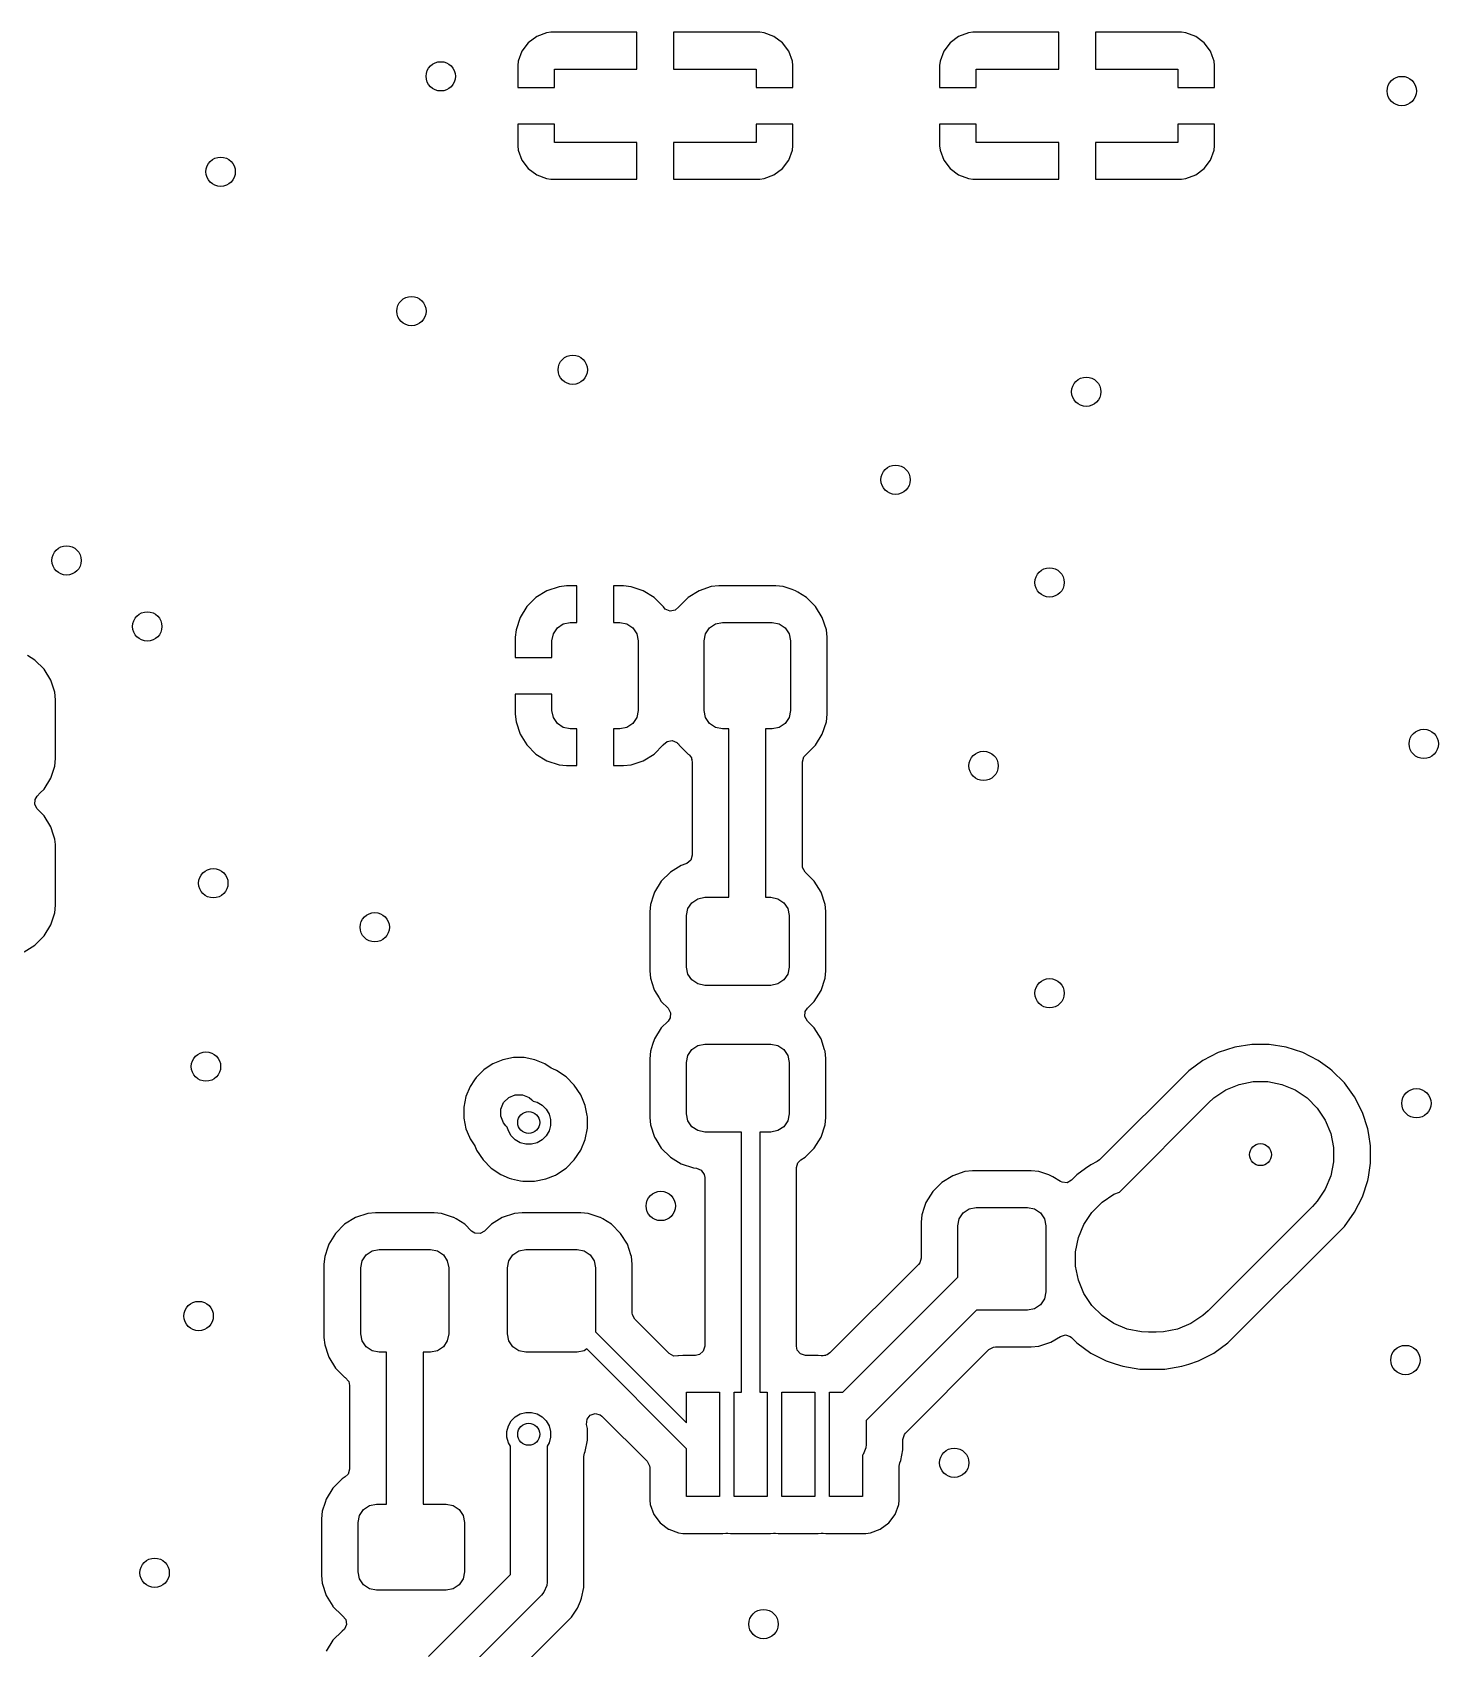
# Model space of a CAD drawing. Extents: x 2.03 to 8.88, y -5.74 to -2.97.
# Drawn here: x 5.202 to 5.955, y -4.745 to -3.878 of the extents above; entities that cross this region are included whole.
import ezdxf

# ---------------------------------------------------------------- set-up
doc = ezdxf.new("R2010")
doc.units = 0
doc.header["$MEASUREMENT"] = 0
doc.layers.add('BLACK', color=7, linetype='CONTINUOUS')

msp = doc.modelspace()

# ---------------------------------------------------------------- linework, layer by layer
at = {"layer": 'BLACK', "linetype": 'CONTINUOUS'}
for p, q in [((5.46822, -3.88358), (5.46483, -3.88811)), ((5.47275, -3.88018), (5.46822, -3.88358)), ((5.46822, -3.88358), (5.46822, -3.88358)), ((5.47806, -3.8782), (5.47275, -3.88018)), ((5.47275, -3.88018), (5.47275, -3.88018)), ((5.4804, -3.87795), (5.47806, -3.8782)), ((5.47806, -3.8782), (5.47806, -3.8782)), ((5.52657, -3.87795), (5.4804, -3.87795)), ((5.52657, -3.89764), (5.52657, -3.87795)), ((5.59243, -3.87795), (5.54626, -3.87795)), ((5.54626, -3.87795), (5.54626, -3.89764)), ((5.59478, -3.8782), (5.59243, -3.87795)), ((5.60008, -3.88018), (5.59478, -3.8782)), ((5.59478, -3.8782), (5.59478, -3.8782)), ((5.60461, -3.88358), (5.60008, -3.88018)), ((5.60008, -3.88018), (5.60008, -3.88018)), ((5.60801, -3.88811), (5.60461, -3.88358)), ((5.60461, -3.88358), (5.60461, -3.88358)), ((5.6946, -3.88358), (5.69121, -3.88811)), ((5.69913, -3.88018), (5.6946, -3.88358)), ((5.6946, -3.88358), (5.6946, -3.88358)), ((5.70443, -3.8782), (5.69913, -3.88018)), ((5.69913, -3.88018), (5.69913, -3.88018)), ((5.70678, -3.87795), (5.70443, -3.8782)), ((5.70443, -3.8782), (5.70443, -3.8782)), ((5.75295, -3.87795), (5.70678, -3.87795)), ((5.75295, -3.89764), (5.75295, -3.87795)), ((5.81881, -3.87795), (5.77264, -3.87795)), ((5.77264, -3.87795), (5.77264, -3.89764)), ((5.82116, -3.8782), (5.81881, -3.87795)), ((5.82646, -3.88018), (5.82116, -3.8782)), ((5.82116, -3.8782), (5.82116, -3.8782)), ((5.83099, -3.88358), (5.82646, -3.88018)), ((5.82646, -3.88018), (5.82646, -3.88018)), ((5.83438, -3.88811), (5.83099, -3.88358)), ((5.83099, -3.88358), (5.83099, -3.88358)), ((5.46285, -3.89341), (5.4626, -3.89575)), ((5.46483, -3.88811), (5.46285, -3.89341)), ((5.46285, -3.89341), (5.46285, -3.89341)), ((5.46483, -3.88811), (5.46483, -3.88811)), ((5.60998, -3.89341), (5.60801, -3.88811)), ((5.60801, -3.88811), (5.60801, -3.88811)), ((5.61024, -3.89575), (5.60998, -3.89341)), ((5.60998, -3.89341), (5.60998, -3.89341)), ((5.68923, -3.89341), (5.68898, -3.89575)), ((5.69121, -3.88811), (5.68923, -3.89341)), ((5.68923, -3.89341), (5.68923, -3.89341)), ((5.69121, -3.88811), (5.69121, -3.88811)), ((5.83533, -3.89065), (5.83438, -3.88811)), ((5.83438, -3.88811), (5.83438, -3.88811)), ((5.83636, -3.89341), (5.83533, -3.89065)), ((5.83661, -3.89575), (5.83636, -3.89341)), ((5.83636, -3.89341), (5.83636, -3.89341)), ((5.4626, -3.89575), (5.4626, -3.90748)), ((5.48228, -3.90748), (5.48228, -3.89764)), ((5.48228, -3.89764), (5.52657, -3.89764)), ((5.54626, -3.89764), (5.59055, -3.89764)), ((5.59055, -3.89764), (5.59055, -3.90748)), ((5.61024, -3.90748), (5.61024, -3.89575)), ((5.61024, -3.89575), (5.61024, -3.89575)), ((5.68898, -3.89575), (5.68898, -3.90748)), ((5.70866, -3.90748), (5.70866, -3.89764)), ((5.70866, -3.89764), (5.75295, -3.89764)), ((5.77264, -3.89764), (5.81693, -3.89764)), ((5.81693, -3.89764), (5.81693, -3.90748)), ((5.83661, -3.90748), (5.83661, -3.89575)), ((5.83661, -3.89575), (5.83661, -3.89575)), ((5.4626, -3.90748), (5.48228, -3.90748)), ((5.59055, -3.90748), (5.61024, -3.90748)), ((5.68898, -3.90748), (5.70866, -3.90748)), ((5.81693, -3.90748), (5.83661, -3.90748)), ((5.48228, -3.92717), (5.4626, -3.92717)), ((5.4626, -3.92717), (5.4626, -3.93889)), ((5.48228, -3.93701), (5.48228, -3.92717)), ((5.61024, -3.92717), (5.59055, -3.92717)), ((5.59055, -3.92717), (5.59055, -3.93701)), ((5.61024, -3.93889), (5.61024, -3.92717)), ((5.70866, -3.92717), (5.68898, -3.92717)), ((5.68898, -3.92717), (5.68898, -3.93889)), ((5.70866, -3.93701), (5.70866, -3.92717)), ((5.83661, -3.92717), (5.81693, -3.92717)), ((5.81693, -3.92717), (5.81693, -3.93701)), ((5.83661, -3.93889), (5.83661, -3.92717)), ((5.52657, -3.93701), (5.48228, -3.93701)), ((5.52657, -3.95669), (5.52657, -3.93701)), ((5.59055, -3.93701), (5.54626, -3.93701)), ((5.54626, -3.93701), (5.54626, -3.95669)), ((5.75295, -3.93701), (5.70866, -3.93701)), ((5.75295, -3.95669), (5.75295, -3.93701)), ((5.81693, -3.93701), (5.77264, -3.93701)), ((5.77264, -3.93701), (5.77264, -3.95669)), ((5.4626, -3.93889), (5.46285, -3.94124)), ((5.46285, -3.94124), (5.46285, -3.94124)), ((5.46285, -3.94124), (5.46483, -3.94654)), ((5.46483, -3.94654), (5.46483, -3.94654)), ((5.46483, -3.94654), (5.46822, -3.95107)), ((5.60461, -3.95107), (5.60801, -3.94654)), ((5.60801, -3.94654), (5.60998, -3.94124)), ((5.60801, -3.94654), (5.60801, -3.94654)), ((5.60998, -3.94124), (5.61024, -3.93889)), ((5.60998, -3.94124), (5.60998, -3.94124)), ((5.61024, -3.93889), (5.61024, -3.93889)), ((5.68898, -3.93889), (5.68923, -3.94124)), ((5.68923, -3.94124), (5.68923, -3.94124)), ((5.68923, -3.94124), (5.69121, -3.94654)), ((5.69121, -3.94654), (5.69121, -3.94654)), ((5.69121, -3.94654), (5.6946, -3.95107)), ((5.83099, -3.95107), (5.83438, -3.94654)), ((5.83438, -3.94654), (5.83636, -3.94124)), ((5.83438, -3.94654), (5.83438, -3.94654)), ((5.83636, -3.94124), (5.83661, -3.93889)), ((5.83636, -3.94124), (5.83636, -3.94124)), ((5.83661, -3.93889), (5.83661, -3.93889)), ((5.46822, -3.95107), (5.46822, -3.95107)), ((5.46822, -3.95107), (5.47275, -3.95446)), ((5.47275, -3.95446), (5.47275, -3.95446)), ((5.47275, -3.95446), (5.47806, -3.95644)), ((5.59478, -3.95644), (5.60008, -3.95446)), ((5.60008, -3.95446), (5.60461, -3.95107)), ((5.60008, -3.95446), (5.60008, -3.95446)), ((5.60461, -3.95107), (5.60461, -3.95107)), ((5.6946, -3.95107), (5.6946, -3.95107)), ((5.6946, -3.95107), (5.69913, -3.95446)), ((5.69913, -3.95446), (5.69913, -3.95446)), ((5.69913, -3.95446), (5.70443, -3.95644)), ((5.82116, -3.95644), (5.82646, -3.95446)), ((5.82646, -3.95446), (5.83099, -3.95107)), ((5.82646, -3.95446), (5.82646, -3.95446)), ((5.83099, -3.95107), (5.83099, -3.95107)), ((5.47806, -3.95644), (5.47806, -3.95644)), ((5.47806, -3.95644), (5.4804, -3.95669)), ((5.4804, -3.95669), (5.4804, -3.95669)), ((5.4804, -3.95669), (5.52657, -3.95669)), ((5.54626, -3.95669), (5.59243, -3.95669)), ((5.59243, -3.95669), (5.59478, -3.95644)), ((5.59243, -3.95669), (5.59243, -3.95669)), ((5.59478, -3.95644), (5.59478, -3.95644)), ((5.70443, -3.95644), (5.70443, -3.95644)), ((5.70443, -3.95644), (5.70678, -3.95669)), ((5.70678, -3.95669), (5.70678, -3.95669)), ((5.70678, -3.95669), (5.75295, -3.95669)), ((5.77264, -3.95669), (5.81881, -3.95669)), ((5.81881, -3.95669), (5.82116, -3.95644)), ((5.81881, -3.95669), (5.81881, -3.95669)), ((5.82116, -3.95644), (5.82116, -3.95644)), ((5.47237, -4.18129), (5.46749, -4.18617)), ((5.47824, -4.17766), (5.47237, -4.18129)), ((5.4848, -4.17549), (5.47824, -4.17766)), ((5.47824, -4.17766), (5.47824, -4.17766)), ((5.48884, -4.17508), (5.4848, -4.17549)), ((5.49425, -4.17508), (5.48884, -4.17508)), ((5.48884, -4.17508), (5.48884, -4.17508)), ((5.49425, -4.19476), (5.49425, -4.17508)), ((5.51935, -4.17508), (5.51394, -4.17508)), ((5.51394, -4.17508), (5.51394, -4.19476)), ((5.52339, -4.17549), (5.51935, -4.17508)), ((5.52995, -4.17766), (5.52339, -4.17549)), ((5.52339, -4.17549), (5.52339, -4.17549)), ((5.53582, -4.18129), (5.52995, -4.17766)), ((5.52995, -4.17766), (5.52995, -4.17766)), ((5.5407, -4.18617), (5.53582, -4.18129)), ((5.55405, -4.18127), (5.54916, -4.18616)), ((5.55993, -4.17765), (5.55405, -4.18127)), ((5.56648, -4.17547), (5.55993, -4.17765)), ((5.55993, -4.17765), (5.55993, -4.17765)), ((5.57053, -4.17506), (5.56648, -4.17547)), ((5.56648, -4.17547), (5.56648, -4.17547)), ((5.60104, -4.17506), (5.57053, -4.17506)), ((5.57053, -4.17506), (5.57053, -4.17506)), ((5.60509, -4.17547), (5.60104, -4.17506)), ((5.60983, -4.17704), (5.60509, -4.17547)), ((5.60509, -4.17547), (5.60509, -4.17547)), ((5.61165, -4.17765), (5.60983, -4.17704)), ((5.61294, -4.17844), (5.61165, -4.17765)), ((5.61165, -4.17765), (5.61165, -4.17765)), ((5.61753, -4.18127), (5.61294, -4.17844)), ((5.62241, -4.18616), (5.61753, -4.18127)), ((5.46749, -4.18617), (5.46386, -4.19204)), ((5.54077, -4.18629), (5.5407, -4.18617)), ((5.5407, -4.18617), (5.5407, -4.18617)), ((5.5418, -4.18747), (5.54077, -4.18629)), ((5.54432, -4.18857), (5.5418, -4.18747)), ((5.54704, -4.18813), (5.54432, -4.18857)), ((5.54898, -4.18638), (5.54704, -4.18813)), ((5.54899, -4.18638), (5.54898, -4.18638)), ((5.54901, -4.18636), (5.54899, -4.18638)), ((5.54908, -4.18629), (5.54901, -4.18636)), ((5.54916, -4.18616), (5.54908, -4.18629)), ((5.54916, -4.18616), (5.54916, -4.18616)), ((5.62604, -4.19203), (5.62241, -4.18616)), ((5.46169, -4.19859), (5.46128, -4.20264)), ((5.46386, -4.19204), (5.46169, -4.19859)), ((5.46169, -4.19859), (5.46169, -4.19859)), ((5.46386, -4.19204), (5.46386, -4.19204)), ((5.48171, -4.20084), (5.48385, -4.19765)), ((5.48385, -4.19765), (5.48704, -4.19551)), ((5.48704, -4.19551), (5.49081, -4.19476)), ((5.49081, -4.19476), (5.49425, -4.19476)), ((5.51394, -4.19476), (5.51738, -4.19476)), ((5.51738, -4.19476), (5.52115, -4.19551)), ((5.52115, -4.19551), (5.52434, -4.19765)), ((5.52434, -4.19765), (5.52648, -4.20084)), ((5.56341, -4.20084), (5.56554, -4.19765)), ((5.56554, -4.19765), (5.56873, -4.19551)), ((5.56873, -4.19551), (5.5725, -4.19476)), ((5.5725, -4.19476), (5.59907, -4.19476)), ((5.59907, -4.19476), (5.60284, -4.19551)), ((5.60284, -4.19551), (5.60603, -4.19765)), ((5.60603, -4.19765), (5.60817, -4.20084)), ((5.62821, -4.19859), (5.62604, -4.19203)), ((5.62862, -4.20264), (5.62821, -4.19859)), ((5.46128, -4.20264), (5.46128, -4.21346)), ((5.48096, -4.20461), (5.48171, -4.20084)), ((5.48096, -4.21346), (5.48096, -4.20461)), ((5.52648, -4.20084), (5.52722, -4.20461)), ((5.52722, -4.20461), (5.52722, -4.24201)), ((5.56266, -4.20461), (5.56341, -4.20084)), ((5.56266, -4.24201), (5.56266, -4.20461)), ((5.60817, -4.20084), (5.60892, -4.20461)), ((5.60892, -4.20461), (5.60892, -4.24201)), ((5.62862, -4.24398), (5.62862, -4.20264)), ((5.20349, -4.21485), (5.19952, -4.21241)), ((5.20837, -4.21974), (5.20349, -4.21485)), ((5.46128, -4.21346), (5.48096, -4.21346)), ((5.212, -4.22562), (5.20837, -4.21974)), ((5.21417, -4.23217), (5.212, -4.22562)), ((5.21459, -4.23622), (5.21417, -4.23217)), ((5.48096, -4.23315), (5.46128, -4.23315)), ((5.46128, -4.23315), (5.46128, -4.24398)), ((5.48096, -4.24201), (5.48096, -4.23315)), ((5.21459, -4.24398), (5.21459, -4.23622)), ((5.48171, -4.24577), (5.48096, -4.24201)), ((5.52722, -4.24201), (5.52648, -4.24577)), ((5.56341, -4.24577), (5.56266, -4.24201)), ((5.60892, -4.24201), (5.60817, -4.24577)), ((5.21459, -4.26772), (5.21459, -4.24398)), ((5.46128, -4.24398), (5.46169, -4.24802)), ((5.46169, -4.24802), (5.46386, -4.25457)), ((5.48385, -4.24897), (5.48171, -4.24577)), ((5.48704, -4.2511), (5.48385, -4.24897)), ((5.52434, -4.24897), (5.52115, -4.2511)), ((5.52648, -4.24577), (5.52434, -4.24897)), ((5.56554, -4.24897), (5.56341, -4.24577)), ((5.56873, -4.2511), (5.56554, -4.24897)), ((5.60603, -4.24897), (5.60284, -4.2511)), ((5.60817, -4.24577), (5.60603, -4.24897)), ((5.62604, -4.25458), (5.62821, -4.24802)), ((5.62821, -4.24802), (5.62862, -4.24398)), ((5.46386, -4.25457), (5.46386, -4.25457)), ((5.46386, -4.25457), (5.46749, -4.26045)), ((5.49081, -4.25185), (5.48704, -4.2511)), ((5.49425, -4.25185), (5.49081, -4.25185)), ((5.49425, -4.27154), (5.49425, -4.25185)), ((5.51738, -4.25185), (5.51394, -4.25185)), ((5.51394, -4.25185), (5.51394, -4.27154)), ((5.52115, -4.2511), (5.51738, -4.25185)), ((5.54088, -4.26023), (5.54282, -4.25849)), ((5.54282, -4.25849), (5.54553, -4.25805)), ((5.54553, -4.25805), (5.54806, -4.25914)), ((5.54806, -4.25914), (5.54841, -4.25947)), ((5.54841, -4.25947), (5.54879, -4.25986)), ((5.5725, -4.25185), (5.56873, -4.2511)), ((5.57594, -4.25185), (5.5725, -4.25185)), ((5.57594, -4.3422), (5.57594, -4.25185)), ((5.59907, -4.25185), (5.59563, -4.25185)), ((5.59563, -4.25185), (5.59563, -4.3422)), ((5.60284, -4.2511), (5.59907, -4.25185)), ((5.62241, -4.26046), (5.62604, -4.25458)), ((5.21417, -4.27176), (5.21459, -4.26772)), ((5.46749, -4.26045), (5.47237, -4.26533)), ((5.47237, -4.26533), (5.47824, -4.26895)), ((5.52995, -4.26895), (5.53582, -4.26533)), ((5.53582, -4.26533), (5.5407, -4.26045)), ((5.5407, -4.26045), (5.54077, -4.26033)), ((5.54077, -4.26033), (5.54085, -4.26026)), ((5.54085, -4.26026), (5.54088, -4.26022)), ((5.54088, -4.26022), (5.54088, -4.26023)), ((5.54879, -4.25986), (5.54916, -4.26046)), ((5.54916, -4.26046), (5.55405, -4.26534)), ((5.55405, -4.26534), (5.55442, -4.26557)), ((5.55442, -4.26557), (5.55484, -4.26599)), ((5.55484, -4.26599), (5.55522, -4.26671)), ((5.55522, -4.26671), (5.55576, -4.26731)), ((5.55576, -4.26731), (5.55592, -4.26802)), ((5.55592, -4.26802), (5.55614, -4.26842)), ((5.61533, -4.26942), (5.61611, -4.26678)), ((5.61611, -4.26678), (5.61734, -4.26557)), ((5.6173, -4.26552), (5.61753, -4.26534)), ((5.61734, -4.26557), (5.6173, -4.26552)), ((5.61753, -4.26534), (5.62241, -4.26046)), ((5.61753, -4.26534), (5.61753, -4.26534)), ((5.61753, -4.26534), (5.61753, -4.26534)), ((5.212, -4.27832), (5.21417, -4.27176)), ((5.47824, -4.26895), (5.47824, -4.26895)), ((5.47824, -4.26895), (5.4848, -4.27112)), ((5.4848, -4.27112), (5.4848, -4.27112)), ((5.4848, -4.27112), (5.48884, -4.27154)), ((5.48884, -4.27154), (5.49425, -4.27154)), ((5.49425, -4.27154), (5.49425, -4.27154)), ((5.51394, -4.27154), (5.51935, -4.27154)), ((5.51935, -4.27154), (5.52339, -4.27112)), ((5.51935, -4.27154), (5.51935, -4.27154)), ((5.52339, -4.27112), (5.52995, -4.26895)), ((5.52995, -4.26895), (5.52995, -4.26895)), ((5.55614, -4.26842), (5.5561, -4.26882)), ((5.5561, -4.26882), (5.55624, -4.26942)), ((5.55624, -4.26942), (5.55624, -4.31962)), ((5.61533, -4.32519), (5.61533, -4.26942)), ((5.20637, -4.2862), (5.20837, -4.2842)), ((5.20837, -4.2842), (5.212, -4.27832)), ((5.20337, -4.29238), (5.20356, -4.28963)), ((5.20469, -4.29479), (5.20337, -4.29238)), ((5.20356, -4.28963), (5.20469, -4.28789)), ((5.20469, -4.28789), (5.20637, -4.2862)), ((5.20837, -4.29848), (5.20469, -4.29479)), ((5.212, -4.30436), (5.20837, -4.29848)), ((5.2135, -4.30889), (5.212, -4.30436)), ((5.21417, -4.31091), (5.2135, -4.30889)), ((5.21447, -4.31381), (5.21417, -4.31091)), ((5.21417, -4.31091), (5.21417, -4.31091)), ((5.21459, -4.31496), (5.21447, -4.31381)), ((5.21459, -4.34646), (5.21459, -4.31496)), ((5.55624, -4.31962), (5.55547, -4.32226)), ((5.5445, -4.32871), (5.53962, -4.3336)), ((5.55038, -4.32509), (5.5445, -4.32871)), ((5.55289, -4.32425), (5.55038, -4.32509)), ((5.55038, -4.32509), (5.55038, -4.32509)), ((5.55339, -4.32406), (5.55289, -4.32425)), ((5.55547, -4.32226), (5.55339, -4.32406)), ((5.61545, -4.32623), (5.61533, -4.32519)), ((5.61676, -4.32864), (5.61545, -4.32623)), ((5.61684, -4.32871), (5.61676, -4.32864)), ((5.62172, -4.3336), (5.61684, -4.32871)), ((5.53962, -4.3336), (5.53599, -4.33947)), ((5.62535, -4.33948), (5.62172, -4.3336)), ((5.53382, -4.34603), (5.53341, -4.35008)), ((5.53545, -4.34112), (5.53382, -4.34603)), ((5.53382, -4.34603), (5.53382, -4.34603)), ((5.53382, -4.34603), (5.53382, -4.34603)), ((5.53599, -4.33948), (5.53545, -4.34112)), ((5.53599, -4.33947), (5.53599, -4.33948)), ((5.55386, -4.34828), (5.55599, -4.34509)), ((5.55599, -4.34509), (5.55919, -4.34295)), ((5.55919, -4.34295), (5.56295, -4.3422)), ((5.56295, -4.3422), (5.57594, -4.3422)), ((5.59563, -4.3422), (5.59839, -4.3422)), ((5.59839, -4.3422), (5.60215, -4.34295)), ((5.60215, -4.34295), (5.60535, -4.34509)), ((5.60535, -4.34509), (5.60748, -4.34828)), ((5.62752, -4.34603), (5.62535, -4.33948)), ((5.62768, -4.34759), (5.62752, -4.34603)), ((5.62752, -4.34603), (5.62752, -4.34603)), ((5.212, -4.35706), (5.21417, -4.3505)), ((5.21417, -4.3505), (5.21459, -4.34646)), ((5.53341, -4.35008), (5.53341, -4.38157)), ((5.55311, -4.35205), (5.55386, -4.34828)), ((5.55311, -4.37961), (5.55311, -4.35205)), ((5.60748, -4.34828), (5.60823, -4.35205)), ((5.60823, -4.35205), (5.60823, -4.37961)), ((5.62793, -4.35008), (5.62768, -4.34759)), ((5.62793, -4.38158), (5.62793, -4.35008)), ((5.20349, -4.36782), (5.20837, -4.36294)), ((5.20837, -4.36294), (5.212, -4.35706)), ((5.19761, -4.37145), (5.20349, -4.36782)), ((5.55386, -4.38337), (5.55311, -4.37961)), ((5.60823, -4.37961), (5.60748, -4.38337)), ((5.53341, -4.38157), (5.53341, -4.38158)), ((5.53341, -4.38158), (5.53382, -4.38562)), ((5.53382, -4.38562), (5.53382, -4.38562)), ((5.53382, -4.38562), (5.53568, -4.39124)), ((5.55599, -4.38657), (5.55386, -4.38337)), ((5.55919, -4.3887), (5.55599, -4.38657)), ((5.56295, -4.38945), (5.55919, -4.3887)), ((5.59839, -4.38945), (5.56295, -4.38945)), ((5.60215, -4.3887), (5.59839, -4.38945)), ((5.60535, -4.38657), (5.60215, -4.3887)), ((5.60748, -4.38337), (5.60535, -4.38657)), ((5.62535, -4.39218), (5.62752, -4.38562)), ((5.62752, -4.38562), (5.62793, -4.38158)), ((5.53568, -4.39124), (5.53599, -4.39218)), ((5.53599, -4.39218), (5.53845, -4.39617)), ((5.53845, -4.39617), (5.53962, -4.39806)), ((5.53962, -4.39806), (5.54331, -4.40174)), ((5.61964, -4.40014), (5.62172, -4.39806)), ((5.62172, -4.39806), (5.62535, -4.39218)), ((5.54331, -4.40174), (5.54462, -4.40416)), ((5.54443, -4.4069), (5.54331, -4.40865)), ((5.54462, -4.40416), (5.54443, -4.4069)), ((5.61672, -4.40623), (5.61691, -4.40349)), ((5.61803, -4.40865), (5.61672, -4.40623)), ((5.61691, -4.40349), (5.61803, -4.40174)), ((5.61803, -4.40174), (5.61964, -4.40014)), ((5.53962, -4.41234), (5.53599, -4.41822)), ((5.54331, -4.40865), (5.53962, -4.41234)), ((5.62172, -4.41234), (5.61803, -4.40865)), ((5.62535, -4.41822), (5.62172, -4.41234)), ((5.53499, -4.42124), (5.53382, -4.42477)), ((5.53599, -4.41822), (5.53499, -4.42124)), ((5.53599, -4.41822), (5.53599, -4.41822)), ((5.55386, -4.42702), (5.55599, -4.42383)), ((5.55599, -4.42383), (5.55919, -4.42169)), ((5.55919, -4.42169), (5.56295, -4.42094)), ((5.56295, -4.42094), (5.59839, -4.42094)), ((5.59839, -4.42094), (5.60215, -4.42169)), ((5.60215, -4.42169), (5.60535, -4.42383)), ((5.60535, -4.42383), (5.60748, -4.42702)), ((5.6273, -4.4241), (5.62535, -4.41822)), ((5.62752, -4.42477), (5.6273, -4.4241)), ((5.84739, -4.42269), (5.83854, -4.42557)), ((5.85657, -4.42124), (5.84739, -4.42269)), ((5.86587, -4.42124), (5.85657, -4.42124)), ((5.85657, -4.42124), (5.85657, -4.42124)), ((5.87505, -4.42269), (5.86587, -4.42124)), ((5.86587, -4.42124), (5.86587, -4.42124)), ((5.8839, -4.42557), (5.87505, -4.42269)), ((5.87505, -4.42269), (5.87505, -4.42269)), ((5.87505, -4.42269), (5.87505, -4.42269)), ((5.44921, -4.43163), (5.44677, -4.43326)), ((5.45459, -4.4294), (5.44921, -4.43163)), ((5.44921, -4.43163), (5.44921, -4.43163)), ((5.4603, -4.42827), (5.45459, -4.4294)), ((5.45459, -4.4294), (5.45459, -4.4294)), ((5.46612, -4.42827), (5.4603, -4.42827)), ((5.4603, -4.42827), (5.4603, -4.42827)), ((5.47183, -4.4294), (5.46612, -4.42827)), ((5.46612, -4.42827), (5.46612, -4.42827)), ((5.4772, -4.43163), (5.47183, -4.4294)), ((5.47183, -4.4294), (5.47183, -4.4294)), ((5.48054, -4.43386), (5.4772, -4.43163)), ((5.4772, -4.43163), (5.4772, -4.43163)), ((5.4772, -4.43163), (5.4772, -4.43163)), ((5.53382, -4.42477), (5.53341, -4.42882)), ((5.53341, -4.42882), (5.53341, -4.46031)), ((5.53382, -4.42477), (5.53382, -4.42477)), ((5.53382, -4.42477), (5.53382, -4.42477)), ((5.55311, -4.43079), (5.55386, -4.42702)), ((5.55311, -4.45835), (5.55311, -4.43079)), ((5.60748, -4.42702), (5.60823, -4.43079)), ((5.60823, -4.43079), (5.60823, -4.45835)), ((5.62792, -4.42872), (5.62752, -4.42477)), ((5.62752, -4.42477), (5.62752, -4.42477)), ((5.62793, -4.42882), (5.62792, -4.42872)), ((5.62793, -4.46032), (5.62793, -4.42882)), ((5.83026, -4.42979), (5.82274, -4.43525)), ((5.83854, -4.42557), (5.83026, -4.42979)), ((5.89218, -4.42979), (5.8839, -4.42557)), ((5.89843, -4.43433), (5.89218, -4.42979)), ((5.43946, -4.44018), (5.43702, -4.44382)), ((5.44026, -4.43898), (5.43946, -4.44018)), ((5.44437, -4.43486), (5.44026, -4.43898)), ((5.44026, -4.43898), (5.44026, -4.43898)), ((5.44026, -4.43898), (5.44026, -4.43898)), ((5.44026, -4.43898), (5.44026, -4.43898)), ((5.44677, -4.43326), (5.44437, -4.43486)), ((5.44437, -4.43486), (5.44437, -4.43486)), ((5.44437, -4.43486), (5.44437, -4.43486)), ((5.44437, -4.43486), (5.44437, -4.43486)), ((5.48138, -4.43431), (5.48054, -4.43386)), ((5.48339, -4.43514), (5.48138, -4.43431)), ((5.48855, -4.43859), (5.48339, -4.43514)), ((5.48339, -4.43514), (5.48339, -4.43514)), ((5.49294, -4.44298), (5.48855, -4.43859)), ((5.48855, -4.43859), (5.48855, -4.43859)), ((5.82274, -4.43526), (5.77488, -4.48311)), ((5.82274, -4.43525), (5.82274, -4.43526)), ((5.84979, -4.44264), (5.85736, -4.44113)), ((5.85736, -4.44113), (5.86508, -4.44113)), ((5.86508, -4.44113), (5.87265, -4.44264)), ((5.89971, -4.43526), (5.89843, -4.43433)), ((5.90628, -4.44183), (5.89971, -4.43526)), ((5.4348, -4.4492), (5.43366, -4.4549)), ((5.43702, -4.44382), (5.4348, -4.4492)), ((5.4348, -4.4492), (5.4348, -4.4492)), ((5.43702, -4.44382), (5.43702, -4.44382)), ((5.45502, -4.45235), (5.45774, -4.44963)), ((5.45774, -4.44963), (5.46129, -4.44816)), ((5.46129, -4.44816), (5.46513, -4.44816)), ((5.46513, -4.44816), (5.46868, -4.44963)), ((5.46868, -4.44963), (5.47017, -4.45086)), ((5.49639, -4.44814), (5.49294, -4.44298)), ((5.49294, -4.44298), (5.49294, -4.44298)), ((5.49771, -4.45131), (5.49639, -4.44814)), ((5.49639, -4.44814), (5.49639, -4.44814)), ((5.83338, -4.45248), (5.83624, -4.44988)), ((5.83624, -4.44988), (5.84266, -4.44559)), ((5.84266, -4.44559), (5.84979, -4.44264)), ((5.87265, -4.44264), (5.87978, -4.44559)), ((5.87978, -4.44559), (5.8862, -4.44988)), ((5.8862, -4.44988), (5.89165, -4.45534)), ((5.91175, -4.44935), (5.90628, -4.44183)), ((5.91597, -4.45764), (5.91175, -4.44935)), ((5.43366, -4.4549), (5.43366, -4.4549)), ((5.43366, -4.4549), (5.43366, -4.46073)), ((5.45356, -4.45589), (5.45502, -4.45235)), ((5.45356, -4.45974), (5.45356, -4.45589)), ((5.47017, -4.45086), (5.47092, -4.45161)), ((5.47092, -4.45161), (5.47298, -4.45216)), ((5.47298, -4.45216), (5.47565, -4.4537)), ((5.47565, -4.4537), (5.47783, -4.45588)), ((5.47783, -4.45588), (5.47938, -4.45855)), ((5.47938, -4.45855), (5.48017, -4.46153)), ((5.49877, -4.45388), (5.49771, -4.45131)), ((5.49986, -4.45935), (5.49877, -4.45388)), ((5.55386, -4.46211), (5.55311, -4.45835)), ((5.60823, -4.45835), (5.60748, -4.46211)), ((5.78548, -4.50038), (5.83338, -4.45248)), ((5.89165, -4.45534), (5.89594, -4.46176)), ((5.91884, -4.46648), (5.91597, -4.45764)), ((5.43366, -4.46073), (5.43366, -4.46073)), ((5.43366, -4.46073), (5.43366, -4.46073)), ((5.43366, -4.46073), (5.4348, -4.46643)), ((5.4348, -4.46643), (5.4348, -4.46643)), ((5.4348, -4.46643), (5.43665, -4.47092)), ((5.45502, -4.46328), (5.45356, -4.45974)), ((5.45625, -4.46477), (5.45502, -4.46328)), ((5.457, -4.46552), (5.45625, -4.46477)), ((5.45755, -4.46759), (5.457, -4.46552)), ((5.45909, -4.47026), (5.45755, -4.46759)), ((5.47938, -4.46759), (5.47783, -4.47026)), ((5.48017, -4.46461), (5.47938, -4.46759)), ((5.48017, -4.46153), (5.48017, -4.46461)), ((5.49877, -4.47226), (5.49998, -4.46617)), ((5.49998, -4.45997), (5.49986, -4.45935)), ((5.49998, -4.46617), (5.49998, -4.45997)), ((5.49998, -4.45997), (5.49998, -4.45997)), ((5.49998, -4.45997), (5.49998, -4.45997)), ((5.53341, -4.46031), (5.53341, -4.46032)), ((5.53341, -4.46032), (5.53382, -4.46436)), ((5.53382, -4.46436), (5.53382, -4.46436)), ((5.53382, -4.46436), (5.53599, -4.47092)), ((5.55599, -4.46531), (5.55386, -4.46211)), ((5.55919, -4.46744), (5.55599, -4.46531)), ((5.56295, -4.46819), (5.55919, -4.46744)), ((5.60215, -4.46744), (5.59839, -4.46819)), ((5.60535, -4.46531), (5.60215, -4.46744)), ((5.60748, -4.46211), (5.60535, -4.46531)), ((5.62535, -4.47092), (5.62752, -4.46436)), ((5.62752, -4.46436), (5.62793, -4.46032)), ((5.89594, -4.46176), (5.8989, -4.46889)), ((5.91933, -4.46954), (5.91884, -4.46648)), ((5.43665, -4.47092), (5.43702, -4.47181)), ((5.43702, -4.47181), (5.43925, -4.47514)), ((5.43925, -4.47514), (5.4397, -4.47599)), ((5.4397, -4.47599), (5.44054, -4.478)), ((5.46127, -4.47244), (5.45909, -4.47026)), ((5.46394, -4.47398), (5.46127, -4.47244)), ((5.46692, -4.47478), (5.46394, -4.47398)), ((5.47001, -4.47478), (5.46692, -4.47478)), ((5.47298, -4.47398), (5.47001, -4.47478)), ((5.47565, -4.47244), (5.47298, -4.47398)), ((5.47783, -4.47026), (5.47565, -4.47244)), ((5.49639, -4.478), (5.49877, -4.47226)), ((5.53599, -4.47092), (5.53599, -4.47092)), ((5.53599, -4.47092), (5.53665, -4.47198)), ((5.53665, -4.47198), (5.53962, -4.4768)), ((5.58264, -4.46819), (5.56295, -4.46819)), ((5.58264, -4.60778), (5.58264, -4.46819)), ((5.59839, -4.46819), (5.59248, -4.46819)), ((5.59248, -4.46819), (5.59248, -4.60778)), ((5.62172, -4.4768), (5.62535, -4.47092)), ((5.8989, -4.46889), (5.9004, -4.47646)), ((5.9203, -4.47567), (5.91933, -4.46954)), ((5.9203, -4.48496), (5.9203, -4.47567)), ((5.44054, -4.478), (5.44054, -4.478)), ((5.44054, -4.478), (5.44398, -4.48316)), ((5.44398, -4.48316), (5.44398, -4.48316)), ((5.44398, -4.48316), (5.44837, -4.48755)), ((5.48855, -4.48755), (5.49294, -4.48316)), ((5.49294, -4.48316), (5.49639, -4.478)), ((5.53962, -4.4768), (5.5445, -4.48168)), ((5.5445, -4.48168), (5.55038, -4.48531)), ((5.61219, -4.48728), (5.61296, -4.48464)), ((5.61296, -4.48464), (5.6145, -4.48312)), ((5.6145, -4.48312), (5.61684, -4.48168)), ((5.61684, -4.48168), (5.62172, -4.4768)), ((5.77364, -4.48401), (5.77018, -4.48577)), ((5.77488, -4.48311), (5.77364, -4.48401)), ((5.9004, -4.48417), (5.8989, -4.49174)), ((5.9004, -4.47646), (5.9004, -4.48417)), ((5.91911, -4.49242), (5.9203, -4.48496)), ((5.44837, -4.48755), (5.44837, -4.48755)), ((5.44837, -4.48755), (5.45354, -4.491)), ((5.45354, -4.491), (5.45354, -4.491)), ((5.45354, -4.491), (5.45807, -4.49288)), ((5.45807, -4.49288), (5.45927, -4.49338)), ((5.45927, -4.49338), (5.46399, -4.49431)), ((5.47157, -4.49459), (5.47766, -4.49338)), ((5.47766, -4.49338), (5.48278, -4.49125)), ((5.48278, -4.49125), (5.48339, -4.491)), ((5.48339, -4.491), (5.48855, -4.48755)), ((5.48339, -4.491), (5.48339, -4.491)), ((5.48339, -4.491), (5.48339, -4.491)), ((5.55038, -4.48531), (5.55694, -4.48748)), ((5.55694, -4.48748), (5.55855, -4.48764)), ((5.55855, -4.48764), (5.56109, -4.48868)), ((5.56109, -4.48868), (5.56267, -4.49094)), ((5.56267, -4.49094), (5.56293, -4.4925)), ((5.56293, -4.4925), (5.56293, -4.58319)), ((5.61219, -4.58319), (5.61219, -4.48728)), ((5.69605, -4.49162), (5.69017, -4.49525)), ((5.70261, -4.48945), (5.69605, -4.49162)), ((5.69605, -4.49162), (5.69605, -4.49162)), ((5.70665, -4.48904), (5.70261, -4.48945)), ((5.70261, -4.48945), (5.70261, -4.48945)), ((5.73815, -4.48904), (5.70665, -4.48904)), ((5.70665, -4.48904), (5.70665, -4.48904)), ((5.7422, -4.48945), (5.73815, -4.48904)), ((5.7476, -4.49124), (5.7422, -4.48945)), ((5.7422, -4.48945), (5.7422, -4.48945)), ((5.74875, -4.49162), (5.7476, -4.49124)), ((5.7497, -4.49221), (5.74875, -4.49162)), ((5.74875, -4.49162), (5.74875, -4.49162)), ((5.75383, -4.49475), (5.7497, -4.49221)), ((5.76266, -4.49124), (5.75985, -4.49405)), ((5.76737, -4.48781), (5.76266, -4.49124)), ((5.76266, -4.49124), (5.76266, -4.49124)), ((5.76266, -4.49124), (5.76266, -4.49124)), ((5.77018, -4.48577), (5.76737, -4.48781)), ((5.8989, -4.49174), (5.89594, -4.49887)), ((5.91884, -4.49415), (5.91911, -4.49242)), ((5.46399, -4.49431), (5.46536, -4.49459)), ((5.46536, -4.49459), (5.46536, -4.49459)), ((5.46536, -4.49459), (5.46536, -4.49459)), ((5.46536, -4.49459), (5.47157, -4.49459)), ((5.47157, -4.49459), (5.47157, -4.49459)), ((5.68529, -4.50013), (5.68166, -4.50601)), ((5.69017, -4.49525), (5.68529, -4.50013)), ((5.75469, -4.49517), (5.75383, -4.49475)), ((5.75743, -4.49537), (5.75469, -4.49517)), ((5.75985, -4.49405), (5.75743, -4.49537)), ((5.77617, -4.50587), (5.78258, -4.50158)), ((5.78258, -4.50158), (5.78548, -4.50038)), ((5.89594, -4.49887), (5.89165, -4.50529)), ((5.91597, -4.50299), (5.91884, -4.49415)), ((5.68079, -4.50863), (5.67949, -4.51257)), ((5.68166, -4.50601), (5.68079, -4.50863)), ((5.68166, -4.50601), (5.68166, -4.50601)), ((5.70166, -4.51162), (5.70486, -4.50949)), ((5.70486, -4.50949), (5.70862, -4.50874)), ((5.70862, -4.50874), (5.73618, -4.50874)), ((5.73618, -4.50874), (5.73995, -4.50949)), ((5.73995, -4.50949), (5.74314, -4.51162)), ((5.77071, -4.51132), (5.77617, -4.50587)), ((5.88906, -4.50815), (5.83308, -4.56414)), ((5.89165, -4.50529), (5.88906, -4.50815)), ((5.91175, -4.51128), (5.91597, -4.50299)), ((5.3697, -4.51769), (5.36481, -4.52257)), ((5.37558, -4.51406), (5.3697, -4.51769)), ((5.38213, -4.51189), (5.37558, -4.51406)), ((5.37558, -4.51406), (5.37558, -4.51406)), ((5.38618, -4.51148), (5.38213, -4.51189)), ((5.38213, -4.51189), (5.38213, -4.51189)), ((5.41768, -4.51148), (5.38618, -4.51148)), ((5.38618, -4.51148), (5.38618, -4.51148)), ((5.42172, -4.51189), (5.41768, -4.51148)), ((5.42814, -4.51402), (5.42172, -4.51189)), ((5.42172, -4.51189), (5.42172, -4.51189)), ((5.42828, -4.51406), (5.42814, -4.51402)), ((5.42958, -4.51486), (5.42828, -4.51406)), ((5.42828, -4.51406), (5.42828, -4.51406)), ((5.43416, -4.51769), (5.42958, -4.51486)), ((5.43785, -4.52138), (5.43416, -4.51769)), ((5.43416, -4.51769), (5.43416, -4.51769)), ((5.44844, -4.51769), (5.44475, -4.52138)), ((5.45432, -4.51406), (5.44844, -4.51769)), ((5.46087, -4.51189), (5.45432, -4.51406)), ((5.45432, -4.51406), (5.45432, -4.51406)), ((5.46492, -4.51148), (5.46087, -4.51189)), ((5.46087, -4.51189), (5.46087, -4.51189)), ((5.49642, -4.51148), (5.46492, -4.51148)), ((5.46492, -4.51148), (5.46492, -4.51148)), ((5.50046, -4.51189), (5.49642, -4.51148)), ((5.50688, -4.51402), (5.50046, -4.51189)), ((5.50046, -4.51189), (5.50046, -4.51189)), ((5.50702, -4.51406), (5.50688, -4.51402)), ((5.50832, -4.51486), (5.50702, -4.51406)), ((5.50702, -4.51406), (5.50702, -4.51406)), ((5.5129, -4.51769), (5.50832, -4.51486)), ((5.51778, -4.52257), (5.5129, -4.51769)), ((5.67949, -4.51257), (5.67907, -4.51661)), ((5.67907, -4.51661), (5.67907, -4.53582)), ((5.67949, -4.51257), (5.67949, -4.51257)), ((5.67949, -4.51257), (5.67949, -4.51257)), ((5.69878, -4.51858), (5.69953, -4.51482)), ((5.69878, -4.546), (5.69878, -4.51858)), ((5.69953, -4.51482), (5.70166, -4.51162)), ((5.74314, -4.51162), (5.74527, -4.51482)), ((5.74527, -4.51482), (5.74602, -4.51858)), ((5.74602, -4.51858), (5.74602, -4.55402)), ((5.76347, -4.52487), (5.76642, -4.51774)), ((5.76642, -4.51774), (5.77071, -4.51132)), ((5.84372, -4.58136), (5.90628, -4.5188)), ((5.90628, -4.5188), (5.91175, -4.51128)), ((5.36119, -4.52845), (5.3607, -4.52991)), ((5.36481, -4.52257), (5.36119, -4.52845)), ((5.36119, -4.52845), (5.36119, -4.52845)), ((5.43959, -4.5225), (5.43785, -4.52138)), ((5.44234, -4.52269), (5.43959, -4.5225)), ((5.44475, -4.52138), (5.44234, -4.52269)), ((5.52141, -4.52845), (5.51778, -4.52257)), ((5.52328, -4.53408), (5.52141, -4.52845)), ((5.76196, -4.53244), (5.76347, -4.52487)), ((5.35902, -4.53501), (5.3586, -4.53905)), ((5.3607, -4.52991), (5.35902, -4.53501)), ((5.35902, -4.53501), (5.35902, -4.53501)), ((5.35902, -4.53501), (5.35902, -4.53501)), ((5.37906, -4.53726), (5.38119, -4.53406)), ((5.38119, -4.53406), (5.38438, -4.53193)), ((5.38438, -4.53193), (5.38815, -4.53118)), ((5.38815, -4.53118), (5.41571, -4.53118)), ((5.41571, -4.53118), (5.41948, -4.53193)), ((5.41948, -4.53193), (5.42267, -4.53406)), ((5.42267, -4.53406), (5.4248, -4.53726)), ((5.4578, -4.53726), (5.45993, -4.53406)), ((5.45993, -4.53406), (5.46312, -4.53193)), ((5.46312, -4.53193), (5.46689, -4.53118)), ((5.46689, -4.53118), (5.49445, -4.53118)), ((5.49445, -4.53118), (5.49822, -4.53193)), ((5.49822, -4.53193), (5.50141, -4.53406)), ((5.50141, -4.53406), (5.50354, -4.53726)), ((5.52358, -4.53501), (5.52328, -4.53408)), ((5.524, -4.53905), (5.52358, -4.53501)), ((5.52358, -4.53501), (5.52358, -4.53501)), ((5.67907, -4.53582), (5.6783, -4.53846)), ((5.76196, -4.54016), (5.76196, -4.53244)), ((5.3586, -4.53905), (5.3586, -4.57843)), ((5.37831, -4.54102), (5.37906, -4.53726)), ((5.37831, -4.57646), (5.37831, -4.54102)), ((5.4248, -4.53726), (5.42555, -4.54102)), ((5.42555, -4.54102), (5.42555, -4.57646)), ((5.45705, -4.54102), (5.4578, -4.53726)), ((5.45705, -4.57646), (5.45705, -4.54102)), ((5.50354, -4.53726), (5.50429, -4.54102)), ((5.50429, -4.54102), (5.50429, -4.5754)), ((5.524, -4.53906), (5.524, -4.53905)), ((5.524, -4.56522), (5.524, -4.53906)), ((5.67764, -4.53927), (5.63016, -4.58675)), ((5.6783, -4.53846), (5.67764, -4.53927)), ((5.76347, -4.54773), (5.76196, -4.54016)), ((5.63701, -4.60778), (5.69878, -4.546)), ((5.74602, -4.55402), (5.74527, -4.55778)), ((5.76642, -4.55486), (5.76347, -4.54773)), ((5.73995, -4.56311), (5.73618, -4.56386)), ((5.74314, -4.56098), (5.73995, -4.56311)), ((5.74527, -4.55778), (5.74314, -4.56098)), ((5.77071, -4.56128), (5.76642, -4.55486)), ((5.77617, -4.56673), (5.77071, -4.56128)), ((5.52411, -4.56626), (5.524, -4.56522)), ((5.52543, -4.56867), (5.52411, -4.56626)), ((5.54389, -4.58714), (5.52543, -4.56867)), ((5.70876, -4.56386), (5.64961, -4.62301)), ((5.73618, -4.56386), (5.70876, -4.56386)), ((5.78258, -4.57102), (5.77617, -4.56673)), ((5.78971, -4.57397), (5.78258, -4.57102)), ((5.8238, -4.57102), (5.81666, -4.57397)), ((5.82649, -4.56922), (5.8238, -4.57102)), ((5.83021, -4.56673), (5.82649, -4.56922)), ((5.83308, -4.56414), (5.83021, -4.56673)), ((5.3586, -4.57843), (5.3586, -4.57843)), ((5.3586, -4.57843), (5.35902, -4.58247)), ((5.37906, -4.58022), (5.37831, -4.57646)), ((5.38119, -4.58342), (5.37906, -4.58022)), ((5.4248, -4.58022), (5.42267, -4.58342)), ((5.42555, -4.57646), (5.4248, -4.58022)), ((5.4578, -4.58022), (5.45705, -4.57646)), ((5.45993, -4.58342), (5.4578, -4.58022)), ((5.50429, -4.5754), (5.55311, -4.62422)), ((5.74875, -4.58098), (5.75383, -4.57784)), ((5.75383, -4.57784), (5.75648, -4.57712)), ((5.75648, -4.57712), (5.75911, -4.57794)), ((5.75911, -4.57794), (5.75985, -4.57855)), ((5.75985, -4.57855), (5.76266, -4.58136)), ((5.79728, -4.57548), (5.78971, -4.57397)), ((5.80114, -4.57567), (5.79728, -4.57548)), ((5.80524, -4.57567), (5.80114, -4.57567)), ((5.8091, -4.57548), (5.80524, -4.57567)), ((5.81666, -4.57397), (5.8091, -4.57548)), ((5.35902, -4.58247), (5.35902, -4.58247)), ((5.35902, -4.58247), (5.36084, -4.58798)), ((5.36084, -4.58798), (5.36119, -4.58903)), ((5.36119, -4.58903), (5.36481, -4.59491)), ((5.38438, -4.58555), (5.38119, -4.58342)), ((5.38815, -4.5863), (5.38438, -4.58555)), ((5.39209, -4.5863), (5.38815, -4.5863)), ((5.39209, -4.66789), (5.39209, -4.5863)), ((5.41571, -4.5863), (5.41177, -4.5863)), ((5.41177, -4.5863), (5.41177, -4.66789)), ((5.41948, -4.58555), (5.41571, -4.5863)), ((5.42267, -4.58342), (5.41948, -4.58555)), ((5.46312, -4.58555), (5.45993, -4.58342)), ((5.46689, -4.5863), (5.46312, -4.58555)), ((5.49445, -4.5863), (5.46689, -4.5863)), ((5.49822, -4.58555), (5.49445, -4.5863)), ((5.4996, -4.58463), (5.49822, -4.58555)), ((5.55311, -4.63814), (5.4996, -4.58463)), ((5.54631, -4.58846), (5.54389, -4.58714)), ((5.54856, -4.58829), (5.54631, -4.58846)), ((5.54858, -4.58839), (5.54856, -4.58829)), ((5.54888, -4.58832), (5.54858, -4.58839)), ((5.55123, -4.58807), (5.54888, -4.58832)), ((5.55805, -4.58807), (5.55123, -4.58807)), ((5.55123, -4.58807), (5.55123, -4.58807)), ((5.56008, -4.58763), (5.55805, -4.58807)), ((5.56216, -4.58583), (5.56008, -4.58763)), ((5.56293, -4.58319), (5.56216, -4.58583)), ((5.61263, -4.58522), (5.61219, -4.58319)), ((5.61443, -4.5873), (5.61263, -4.58522)), ((5.61707, -4.58807), (5.61443, -4.5873)), ((5.62389, -4.58807), (5.61707, -4.58807)), ((5.62542, -4.58824), (5.62389, -4.58807)), ((5.62389, -4.58807), (5.62389, -4.58807)), ((5.62647, -4.58824), (5.62542, -4.58824)), ((5.62723, -4.58815), (5.62647, -4.58824)), ((5.62775, -4.58807), (5.62723, -4.58815)), ((5.62791, -4.58798), (5.62775, -4.58807)), ((5.62858, -4.58781), (5.62791, -4.58798)), ((5.62932, -4.58721), (5.62858, -4.58781)), ((5.63016, -4.58675), (5.62932, -4.58721)), ((5.67074, -4.62975), (5.71549, -4.58499)), ((5.71549, -4.58499), (5.71791, -4.58367)), ((5.71791, -4.58367), (5.71895, -4.58356)), ((5.71895, -4.58356), (5.73815, -4.58356)), ((5.73815, -4.58356), (5.7422, -4.58315)), ((5.73815, -4.58356), (5.73815, -4.58356)), ((5.7422, -4.58315), (5.74875, -4.58098)), ((5.76266, -4.58136), (5.77018, -4.58682)), ((5.77018, -4.58682), (5.77306, -4.58829)), ((5.77306, -4.58829), (5.77846, -4.59105)), ((5.82791, -4.59105), (5.8362, -4.58682)), ((5.8362, -4.58682), (5.84372, -4.58136)), ((5.36481, -4.59491), (5.3697, -4.59979)), ((5.77846, -4.59105), (5.77846, -4.59105)), ((5.77846, -4.59105), (5.77846, -4.59105)), ((5.77846, -4.59105), (5.78321, -4.59259)), ((5.78321, -4.59259), (5.78731, -4.59392)), ((5.78731, -4.59392), (5.79649, -4.59537)), ((5.79649, -4.59537), (5.79649, -4.59537)), ((5.79649, -4.59537), (5.80989, -4.59537)), ((5.80989, -4.59537), (5.81907, -4.59392)), ((5.81907, -4.59392), (5.82268, -4.59275)), ((5.82268, -4.59275), (5.82791, -4.59105)), ((5.3697, -4.59979), (5.37006, -4.60002)), ((5.37006, -4.60002), (5.3719, -4.60206)), ((5.3719, -4.60206), (5.37238, -4.60417)), ((5.37238, -4.60417), (5.37238, -4.64917)), ((5.55311, -4.62422), (5.55311, -4.60778)), ((5.55311, -4.60778), (5.57083, -4.60778)), ((5.57083, -4.60778), (5.57083, -4.66388)), ((5.5787, -4.66388), (5.5787, -4.60778)), ((5.5787, -4.60778), (5.58264, -4.60778)), ((5.59248, -4.60778), (5.59642, -4.60778)), ((5.59642, -4.60778), (5.59642, -4.66388)), ((5.60429, -4.66388), (5.60429, -4.60778)), ((5.60429, -4.60778), (5.62201, -4.60778)), ((5.62201, -4.60778), (5.62201, -4.66388)), ((5.62988, -4.66388), (5.62988, -4.60778)), ((5.62988, -4.60778), (5.63701, -4.60778)), ((5.45755, -4.62587), (5.45909, -4.6232)), ((5.45909, -4.6232), (5.46127, -4.62102)), ((5.46127, -4.62102), (5.46394, -4.61948)), ((5.46394, -4.61948), (5.46692, -4.61868)), ((5.46692, -4.61868), (5.47001, -4.61868)), ((5.47001, -4.61868), (5.47298, -4.61948)), ((5.47298, -4.61948), (5.47565, -4.62102)), ((5.47565, -4.62102), (5.47783, -4.6232)), ((5.47783, -4.6232), (5.47938, -4.62587)), ((5.49954, -4.62508), (5.49979, -4.62234)), ((5.49979, -4.62234), (5.50147, -4.62017)), ((5.50147, -4.62017), (5.50407, -4.61926)), ((5.50407, -4.61926), (5.50675, -4.61989)), ((5.50675, -4.61989), (5.50778, -4.62068)), ((5.50778, -4.62068), (5.53198, -4.64487)), ((5.64961, -4.62301), (5.64961, -4.63583)), ((5.45675, -4.62885), (5.45755, -4.62587)), ((5.45675, -4.63194), (5.45675, -4.62885)), ((5.45755, -4.63491), (5.45675, -4.63194)), ((5.47938, -4.62587), (5.48017, -4.62885)), ((5.48017, -4.63194), (5.47938, -4.63491)), ((5.48017, -4.62885), (5.48017, -4.63194)), ((5.49998, -4.62729), (5.49954, -4.62508)), ((5.49998, -4.6335), (5.49998, -4.62729)), ((5.49998, -4.62729), (5.49998, -4.62729)), ((5.66931, -4.6332), (5.67009, -4.63056)), ((5.67009, -4.63056), (5.67074, -4.62975)), ((5.45862, -4.63677), (5.45755, -4.63491)), ((5.45862, -4.70565), (5.45862, -4.63677)), ((5.47938, -4.63491), (5.47831, -4.63677)), ((5.47831, -4.63677), (5.47831, -4.70972)), ((5.49801, -4.64239), (5.49838, -4.64052)), ((5.49838, -4.64052), (5.49877, -4.63959)), ((5.49877, -4.63959), (5.49998, -4.6335)), ((5.55311, -4.66388), (5.55311, -4.63814)), ((5.64942, -4.63775), (5.64795, -4.64129)), ((5.64961, -4.63583), (5.64942, -4.63775)), ((5.66818, -4.64445), (5.66931, -4.63874)), ((5.66931, -4.63874), (5.66931, -4.6332)), ((5.37238, -4.64917), (5.37161, -4.65181)), ((5.49801, -4.70681), (5.49801, -4.64239)), ((5.53198, -4.64487), (5.53329, -4.64729)), ((5.53329, -4.64729), (5.53341, -4.64832)), ((5.53341, -4.64832), (5.53341, -4.66576)), ((5.64795, -4.64129), (5.6476, -4.64164)), ((5.6476, -4.64164), (5.6476, -4.66388)), ((5.6673, -4.64752), (5.66767, -4.64565)), ((5.6673, -4.66576), (5.6673, -4.64752)), ((5.66767, -4.64565), (5.66818, -4.64445)), ((5.66818, -4.64445), (5.66818, -4.64445)), ((5.36832, -4.6544), (5.36344, -4.65929)), ((5.37006, -4.65333), (5.36832, -4.6544)), ((5.37161, -4.65181), (5.37006, -4.65333)), ((5.3592, -4.66702), (5.35764, -4.67172)), ((5.35981, -4.66516), (5.3592, -4.66702)), ((5.36344, -4.65929), (5.35981, -4.66516)), ((5.35981, -4.66516), (5.35981, -4.66516)), ((5.53341, -4.66576), (5.53341, -4.66576)), ((5.53341, -4.66576), (5.53366, -4.66811)), ((5.57083, -4.66388), (5.55311, -4.66388)), ((5.59642, -4.66388), (5.5787, -4.66388)), ((5.62201, -4.66388), (5.60429, -4.66388)), ((5.6476, -4.66388), (5.62988, -4.66388)), ((5.66705, -4.66811), (5.6673, -4.66576)), ((5.35764, -4.67172), (5.35722, -4.67577)), ((5.35722, -4.67577), (5.35722, -4.70628)), ((5.35764, -4.67172), (5.35764, -4.67172)), ((5.35764, -4.67172), (5.35764, -4.67172)), ((5.37693, -4.67774), (5.37768, -4.67397)), ((5.37768, -4.67397), (5.37981, -4.67078)), ((5.37981, -4.67078), (5.38301, -4.66864)), ((5.38301, -4.66864), (5.38677, -4.66789)), ((5.38677, -4.66789), (5.39209, -4.66789)), ((5.41177, -4.66789), (5.42417, -4.66789)), ((5.42417, -4.66789), (5.42794, -4.66864)), ((5.42794, -4.66864), (5.43113, -4.67078)), ((5.43113, -4.67078), (5.43327, -4.67397)), ((5.43327, -4.67397), (5.43402, -4.67774)), ((5.53366, -4.66811), (5.53564, -4.67342)), ((5.53564, -4.67342), (5.53564, -4.67342)), ((5.53564, -4.67342), (5.53903, -4.67795)), ((5.66168, -4.67795), (5.66507, -4.67342)), ((5.66507, -4.67342), (5.66705, -4.66811)), ((5.37693, -4.70431), (5.37693, -4.67774)), ((5.43402, -4.67774), (5.43402, -4.70431)), ((5.53903, -4.67795), (5.53903, -4.67795)), ((5.53903, -4.67795), (5.54357, -4.68135)), ((5.54357, -4.68135), (5.54357, -4.68135)), ((5.54357, -4.68135), (5.54375, -4.68142)), ((5.54375, -4.68142), (5.54888, -4.68333)), ((5.54888, -4.68333), (5.55123, -4.68358)), ((5.55123, -4.68358), (5.57271, -4.68358)), ((5.57271, -4.68358), (5.57424, -4.68342)), ((5.57271, -4.68358), (5.57271, -4.68358)), ((5.57271, -4.68358), (5.57271, -4.68358)), ((5.57424, -4.68342), (5.57529, -4.68342)), ((5.57529, -4.68342), (5.57682, -4.68358)), ((5.57682, -4.68358), (5.5983, -4.68358)), ((5.5983, -4.68358), (5.59983, -4.68342)), ((5.5983, -4.68358), (5.5983, -4.68358)), ((5.5983, -4.68358), (5.5983, -4.68358)), ((5.59983, -4.68342), (5.60088, -4.68342)), ((5.60088, -4.68342), (5.60241, -4.68358)), ((5.60241, -4.68358), (5.62389, -4.68358)), ((5.62389, -4.68358), (5.62542, -4.68342)), ((5.62389, -4.68358), (5.62389, -4.68358)), ((5.62389, -4.68358), (5.62389, -4.68358)), ((5.62542, -4.68342), (5.62647, -4.68342)), ((5.62647, -4.68342), (5.628, -4.68358)), ((5.628, -4.68358), (5.64948, -4.68358)), ((5.64948, -4.68358), (5.65183, -4.68333)), ((5.65183, -4.68333), (5.65714, -4.68135)), ((5.65714, -4.68135), (5.66168, -4.67795)), ((5.35722, -4.70628), (5.35722, -4.70628)), ((5.35722, -4.70628), (5.35764, -4.71033)), ((5.35764, -4.71033), (5.35764, -4.71033)), ((5.35764, -4.71033), (5.35981, -4.71688)), ((5.37768, -4.70808), (5.37693, -4.70431)), ((5.37981, -4.71127), (5.37768, -4.70808)), ((5.41468, -4.74959), (5.45862, -4.70565)), ((5.43327, -4.70808), (5.43113, -4.71127)), ((5.43402, -4.70431), (5.43327, -4.70808)), ((5.47831, -4.70972), (5.47812, -4.71164)), ((5.49801, -4.71263), (5.49801, -4.70681)), ((5.35981, -4.71688), (5.35981, -4.71688)), ((5.35981, -4.71688), (5.36071, -4.71834)), ((5.36071, -4.71834), (5.36342, -4.72273)), ((5.38301, -4.7134), (5.37981, -4.71127)), ((5.38677, -4.71415), (5.38301, -4.7134)), ((5.42417, -4.71415), (5.38677, -4.71415)), ((5.42794, -4.7134), (5.42417, -4.71415)), ((5.43113, -4.71127), (5.42794, -4.7134)), ((5.47542, -4.71668), (5.43379, -4.75831)), ((5.47665, -4.71519), (5.47542, -4.71668)), ((5.47812, -4.71164), (5.47665, -4.71519)), ((5.47812, -4.71164), (5.47812, -4.71164)), ((5.49623, -4.7199), (5.49688, -4.71834)), ((5.49688, -4.71834), (5.49801, -4.71263)), ((5.36342, -4.72273), (5.36344, -4.72276)), ((5.36344, -4.72276), (5.36832, -4.72765)), ((5.36832, -4.72765), (5.36843, -4.72772)), ((5.36843, -4.72772), (5.36849, -4.72778)), ((5.36849, -4.72778), (5.36854, -4.72782)), ((5.36854, -4.72782), (5.36854, -4.72783)), ((5.36854, -4.72783), (5.37027, -4.72976)), ((5.49142, -4.72856), (5.49362, -4.72526)), ((5.49362, -4.72526), (5.49465, -4.72372)), ((5.49465, -4.72372), (5.49623, -4.7199)), ((5.36832, -4.73609), (5.36344, -4.74098)), ((5.36843, -4.73603), (5.36832, -4.73609)), ((5.36962, -4.735), (5.36843, -4.73603)), ((5.37071, -4.73248), (5.36962, -4.735)), ((5.37027, -4.72976), (5.37071, -4.73248)), ((5.45515, -4.76482), (5.49142, -4.72856)), ((5.36344, -4.74098), (5.35981, -4.74686))]:
    msp.add_line(p, q, dxfattribs=at)
at = {"layer": 'BLACK'}
for centre, radius in [((5.42126, -3.90157), 0.00787), ((5.93701, -3.90945), 0.00787), ((5.30315, -3.95276), 0.00787), ((5.40551, -4.02756), 0.00787), ((5.49213, -4.05906), 0.00787), ((5.76772, -4.07087), 0.00787), ((5.66535, -4.11811), 0.00787), ((5.22047, -4.16142), 0.00787), ((5.74803, -4.17323), 0.00787), ((5.26378, -4.19685), 0.00787), ((5.94882, -4.25984), 0.00787), ((5.7126, -4.27165), 0.00787), ((5.29921, -4.33465), 0.00787), ((5.38583, -4.35827), 0.00787), ((5.74803, -4.3937), 0.00787), ((5.29528, -4.43307), 0.00787), ((5.94488, -4.45276), 0.00787), ((5.46846, -4.46307), 0.00591), ((5.86122, -4.48031), 0.00591), ((5.53937, -4.50787), 0.00787), ((5.29134, -4.56693), 0.00787), ((5.93898, -4.59055), 0.00787), ((5.46846, -4.63039), 0.00591), ((5.69685, -4.64567), 0.00787), ((5.26772, -4.70472), 0.00787), ((5.59449, -4.73228), 0.00787)]:
    msp.add_circle(centre, radius, dxfattribs=at)
at = {"layer": 'WHITE'}
for centre, radius in [((5.42126, -3.90157), 0.00787), ((5.93701, -3.90945), 0.00787), ((5.30315, -3.95276), 0.00787), ((5.40551, -4.02756), 0.00787), ((5.49213, -4.05906), 0.00787), ((5.76772, -4.07087), 0.00787), ((5.66535, -4.11811), 0.00787), ((5.22047, -4.16142), 0.00787), ((5.74803, -4.17323), 0.00787), ((5.26378, -4.19685), 0.00787), ((5.94882, -4.25984), 0.00787), ((5.7126, -4.27165), 0.00787), ((5.29921, -4.33465), 0.00787), ((5.38583, -4.35827), 0.00787), ((5.74803, -4.3937), 0.00787), ((5.29528, -4.43307), 0.00787), ((5.94488, -4.45276), 0.00787), ((5.46846, -4.46307), 0.00591), ((5.86122, -4.48031), 0.00591), ((5.53937, -4.50787), 0.00787), ((5.29134, -4.56693), 0.00787), ((5.93898, -4.59055), 0.00787), ((5.46846, -4.63039), 0.00591), ((5.69685, -4.64567), 0.00787), ((5.26772, -4.70472), 0.00787), ((5.59449, -4.73228), 0.00787)]:
    msp.add_circle(centre, radius, dxfattribs=at)

doc.saveas('drawing.dxf')
